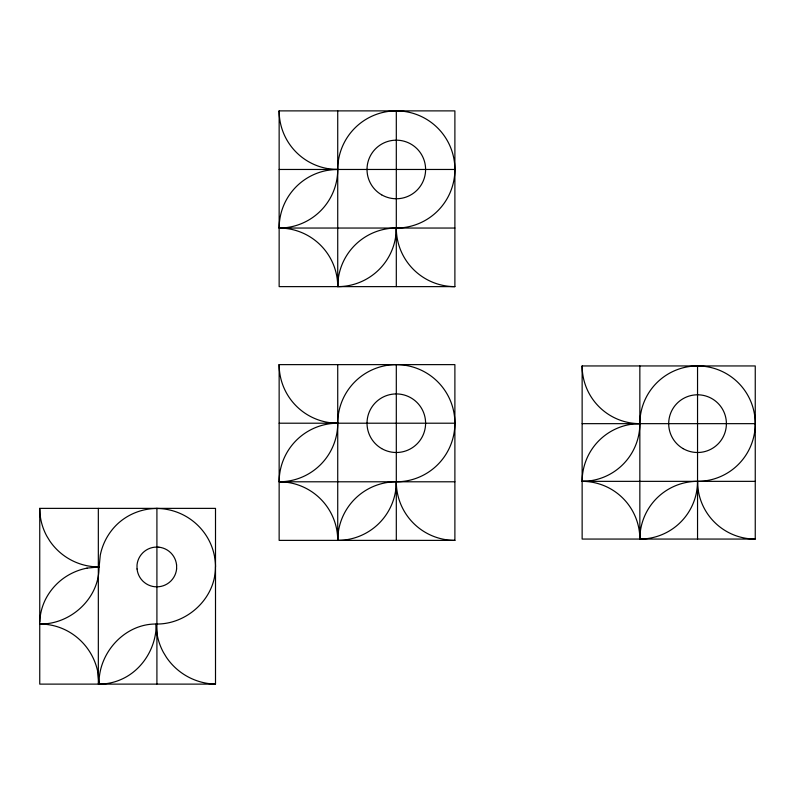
<?xml version="1.0" encoding="UTF-8"?>
<svg xmlns="http://www.w3.org/2000/svg" width="795" height="795" viewBox="0 0 795 795"><rect width="100%" height="100%" fill="white"/><g stroke="black" fill="none" stroke-linecap="round" stroke-linejoin="round"><path stroke-width="1.19" d="M215.415 566.954C215.733 598.267 187.044 624.532 156.218 624.025C156.446 647.15 142.633 670.026 121.287 679.397A54.676 54.676 0 0 1 99.027 684.117L97.825 672.004M176.609 568.981L176.609 564.917M99.117 566.954L100.279 555.168A58.969 58.969 0 0 1 115.851 525.575C129.267 511.92 149.39 505.719 168.152 509.655A59.416 59.416 0 0 1 205.329 534.26A57.906 57.906 0 0 1 215.505 566.944M39.75 508.373L39.75 684.117L215.505 684.117L215.505 508.373L39.75 508.373L40.058 514.335A57.737 57.737 0 0 0 46.855 536.198L49.797 541.007A59.337 59.337 0 0 0 92.608 566.596L99.007 566.954C99.415 598.317 70.606 624.612 39.75 624.025A58.472 58.472 0 0 1 72.892 634.291A60.152 60.152 0 0 1 97.815 672.014M87.013 568.117L98.977 566.954M156.178 624.025C124.517 623.687 98.302 653.093 99.027 684.117M279.144 110.883L454.889 110.883L454.889 286.627L279.144 286.627L279.144 110.883A58.582 58.582 0 0 0 337.726 169.464A58.582 58.582 0 0 1 279.144 228.046A58.582 58.582 0 0 1 337.726 286.627A58.582 58.582 0 0 0 396.308 228.046A58.582 58.582 0 0 0 454.889 169.464A58.582 58.582 0 0 0 396.308 110.883A58.582 58.582 0 0 0 337.726 169.464A58.582 58.582 0 0 0 279.144 228.046L454.889 228.046M279.144 169.464L454.889 169.464M279.144 364.627L454.889 364.627L454.889 540.381L279.144 540.381L279.144 364.627A58.582 58.582 0 0 0 337.726 423.208A58.582 58.582 0 0 0 279.144 481.79A58.582 58.582 0 0 1 337.726 540.381A58.582 58.582 0 0 1 396.308 481.79A58.582 58.582 0 0 0 454.889 423.208A58.582 58.582 0 0 0 396.308 364.627A58.582 58.582 0 0 0 337.726 423.208A58.582 58.582 0 0 1 279.144 481.79L454.889 481.79M582.139 365.948L755.25 365.948L755.25 539.06L582.139 539.06L582.139 365.948A57.707 57.707 0 0 0 639.846 423.656A57.707 57.707 0 0 1 582.139 481.353A57.707 57.707 0 0 1 639.846 539.06A57.707 57.707 0 0 0 697.543 481.353A57.707 57.707 0 0 0 755.25 423.656A57.707 57.707 0 0 0 697.543 365.948A57.707 57.707 0 0 0 639.846 423.656M279.144 423.208L454.889 423.208M582.139 423.656L755.25 423.656M755.25 481.353L582.139 481.353A57.707 57.707 0 0 1 639.836 423.646M158.851 547.159L154.777 547.159A19.865 19.865 0 0 0 137.028 564.917L137.018 568.981M215.505 684.117L209.443 683.67A60.977 60.977 0 0 1 166.344 657.217L163.373 652.307A59.148 59.148 0 0 1 156.526 630.087L156.218 624.025M697.543 365.948L697.543 539.06M639.846 365.948L639.846 539.06A57.707 57.707 0 0 1 697.543 481.353A57.707 57.707 0 0 0 755.25 539.06M396.308 110.883L396.308 286.627M396.308 364.627L396.308 540.381M337.726 110.883L337.726 286.627A58.582 58.582 0 0 1 396.308 228.046A58.582 58.582 0 0 0 454.889 286.627M337.726 364.627L337.726 540.381A58.582 58.582 0 0 0 396.308 481.79A58.582 58.582 0 0 0 454.889 540.381M156.913 508.253L156.913 683.998M98.332 508.373L98.332 684.117M176.599 568.981A19.865 19.865 0 0 1 158.851 586.73L154.777 586.75A19.865 19.865 0 0 1 137.068 568.981M158.811 547.169A19.865 19.865 0 0 1 176.56 564.917M39.75 621.819A55.113 55.113 0 0 1 44.987 600.454C48.893 592.285 54.736 585.11 61.861 579.525A60.062 60.062 0 0 1 87.013 568.127M683.124 448.638A28.849 28.849 0 0 0 726.401 423.656A28.849 28.849 0 0 0 683.124 398.663A28.849 28.849 0 0 0 683.124 448.638M381.66 448.579A29.296 29.296 0 0 0 425.603 423.208A29.296 29.296 0 0 0 381.66 397.848A29.296 29.296 0 0 0 381.66 448.579M381.66 194.835A29.296 29.296 0 0 0 425.603 169.464A29.296 29.296 0 0 0 381.66 144.094A29.296 29.296 0 0 0 381.66 194.835"/></g></svg>
